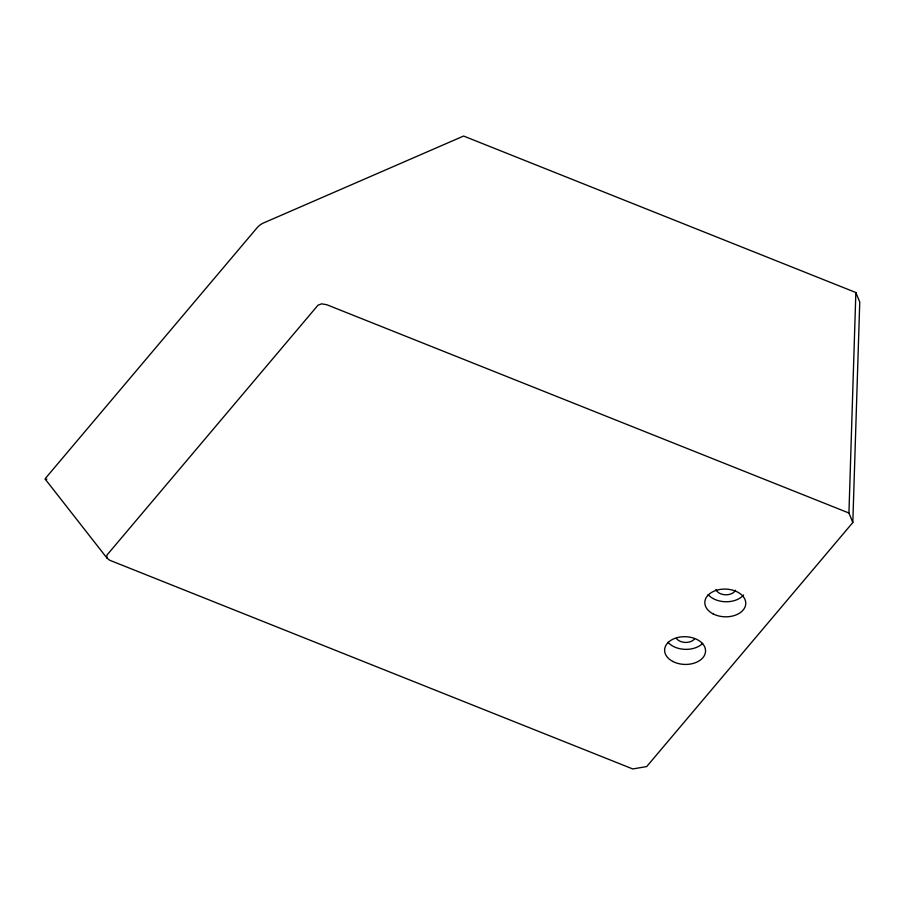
<?xml version="1.0" encoding="UTF-8"?>
<svg xmlns="http://www.w3.org/2000/svg" width="905" height="905" viewBox="0 0 905 905"><rect width="100%" height="100%" fill="white"/><g stroke="black" fill="none" stroke-linecap="round" stroke-linejoin="round"><path stroke-width="1.36" d="M45.284 479.254L106.926 558.023L109.697 560.24L632.765 768.956L646.713 766.558L852.815 522.524L848.935 513.022L855.859 292.53L463.609 136.044L262.993 223.196A5.113 1.188 -38 0 0 257.246 227.574L46.11 477.557A5.113 1.188 -38 0 0 46.834 479.13M852.815 522.524L859.75 302.032L855.859 292.53M848.935 513.022L326.818 304.736L321.626 303.831L317.994 305.2L106.858 555.184L106.926 558.023M702.687 643.376A20.476 13.858 1.8 0 1 667.935 642.256M694.474 639.054A10.238 6.935 1.8 0 1 685.323 642.426A10.238 6.935 1.8 0 1 676.42 638.478M735.494 590.218A10.238 6.935 1.8 0 1 725.539 594.811A10.238 6.935 1.8 0 1 715.912 589.585M743.605 595.004A20.476 13.858 1.8 0 1 725.98 601.757A20.476 13.858 1.8 0 1 708.151 594.642M672.788 661.442A20.476 13.858 1.8 0 0 705.402 652.584A20.476 13.858 1.8 0 0 677.053 637.674A20.476 13.858 1.8 0 0 672.788 661.442M713.004 613.828A20.476 13.858 1.8 0 0 745.618 604.97A20.476 13.858 1.8 0 0 717.269 590.06A20.476 13.858 1.8 0 0 713.004 613.828"/></g></svg>
